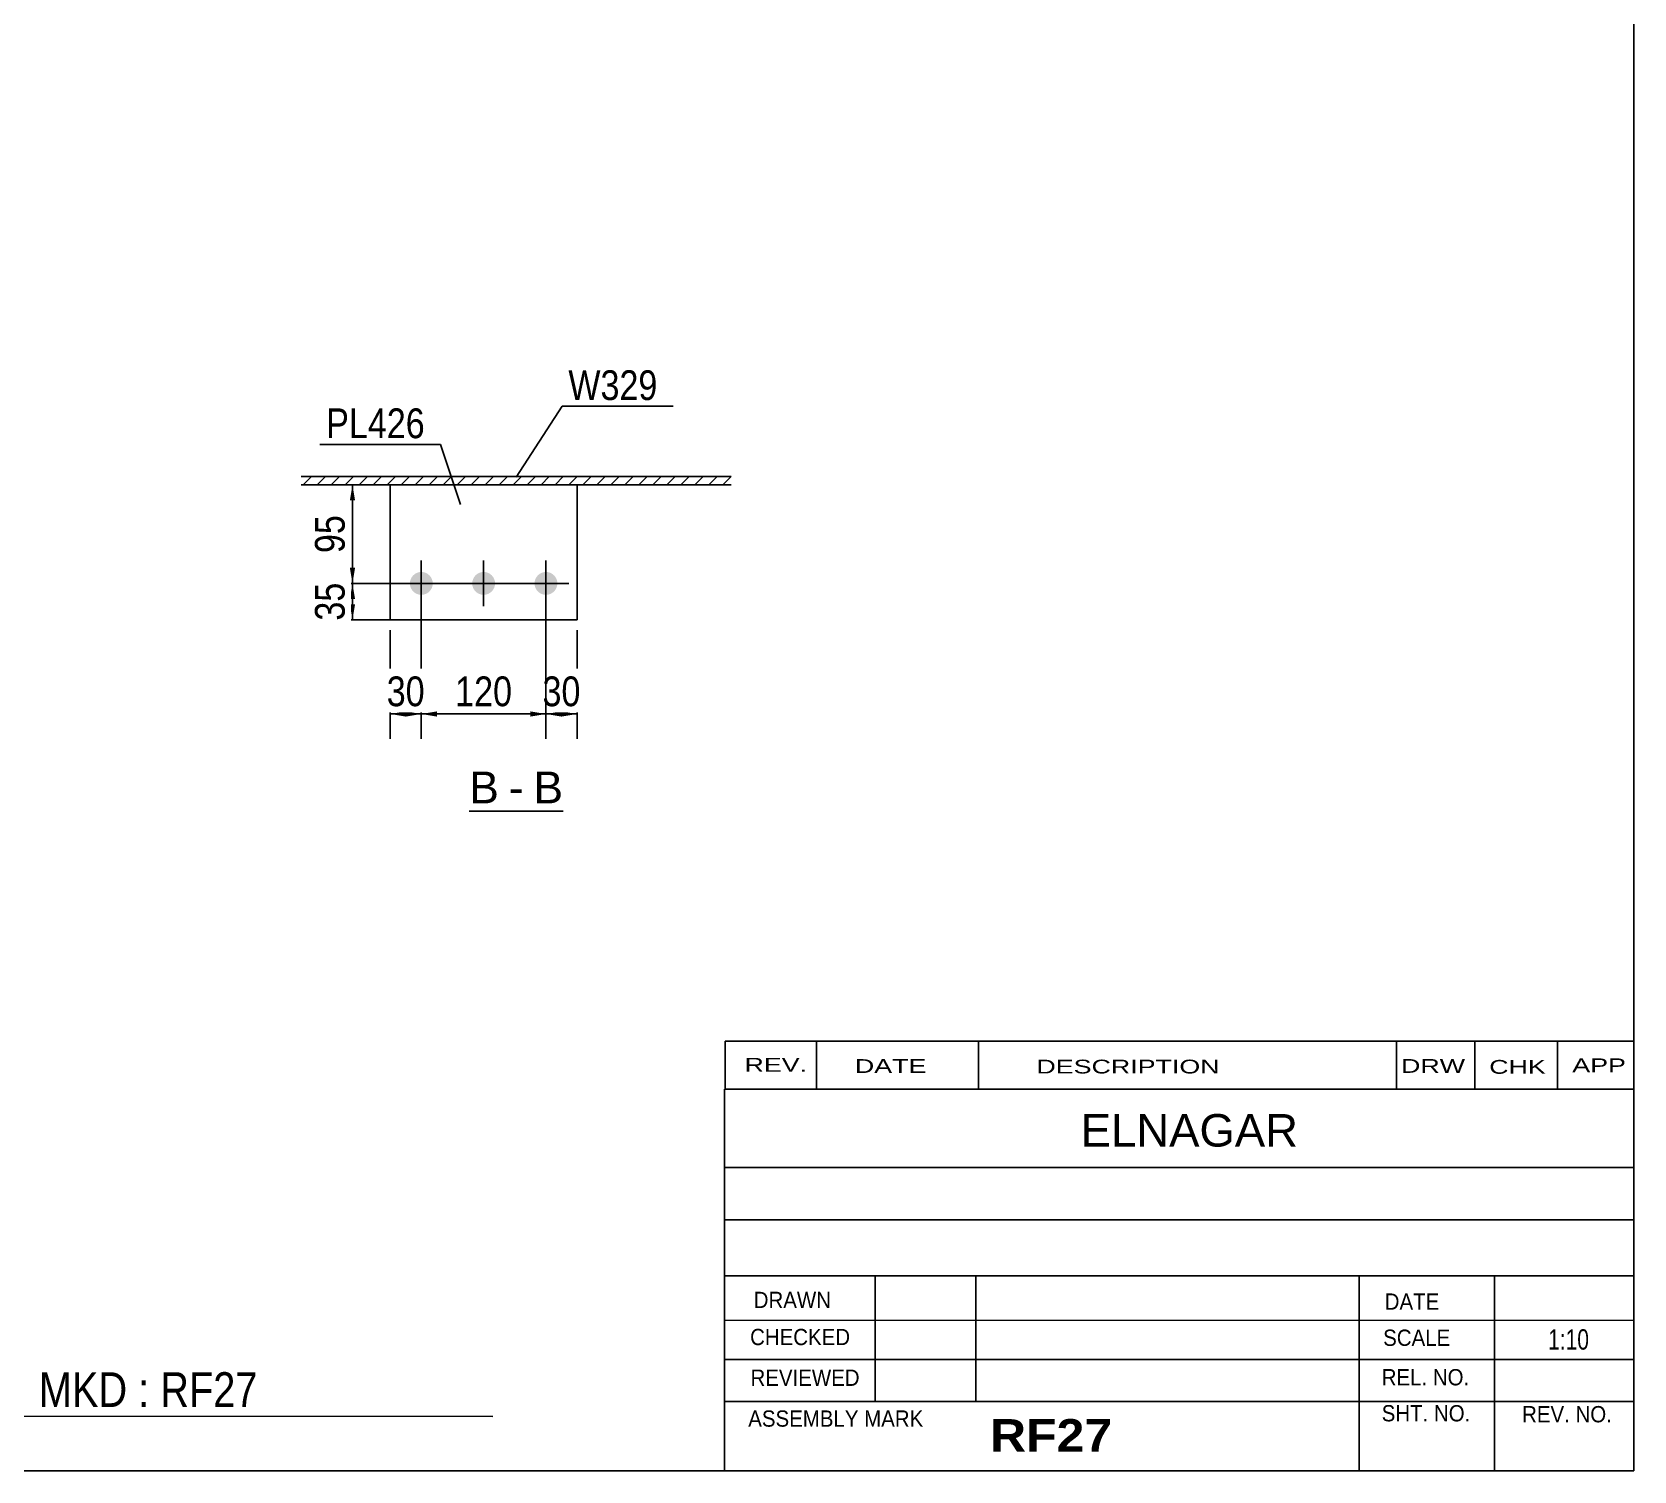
# Model space of a CAD drawing. Header units: millimetres. Extents: x 2 to 405, y 5 to 282.
# Drawn here: x 250.7 to 405, y 5 to 143.5 of the extents above; entities that cross this region are included whole.
import ezdxf

# ---------------------------------------------------------------- set-up
doc = ezdxf.new("R2010")
doc.units = ezdxf.units.MM
doc.linetypes.add('DXK_LINE_DOT1', pattern=[1.8814, 0.9407, -0.9407])
doc.styles.add('Arial', font='ARIAL.TTF', dxfattribs={"height": 0.2})
doc.styles.add('Arial Bold', font='ARIALBD.TTF', dxfattribs={"height": 0.2})
doc.styles.add('Arial Narrow', font='ARIALN.TTF', dxfattribs={"height": 0.2})

# ---------------------------------------------------------------- blocks, each defined once
blk = doc.blocks.new('Unknown-623472925-1210')
at = {"color": 5, "linetype": 'Continuous'}
for p, q in [((405, 5), (405, 282)), ((5, 5), (405, 5))]:
    blk.add_line(p, q, dxfattribs=at)
blk = doc.blocks.new('Unknown-623472925-12 - 4532')
at = {"color": 7, "linetype": 'Continuous'}
blk.add_line((292.85, 68.51), (301.88, 68.51), dxfattribs=at)
at = {"color": 0, "linetype": 'Continuous'}
for points in [[(295.69, 69.26), (295.69, 72.46), (292.85, 72.46), (292.85, 69.26)], [(298.07, 69.26), (298.07, 72.46), (296.65, 72.46), (296.65, 69.26)], [(301.88, 69.26), (301.88, 72.46), (299.03, 72.46), (299.03, 69.26)]]:
    blk.add_wipeout(points, dxfattribs=at)
at = {"color": 96, "linetype": 'Continuous', "style": 'Arial'}
for s, p in [('B', (292.85, 69.26)), ('B', (299.03, 69.26)), ('-', (296.65, 69.26))]:
    blk.add_text(s, height=3.06, dxfattribs=at).set_placement(p)
blk = doc.blocks.new('Bolt-623472925-9799 - 4532')
at = {"linetype": 'Continuous'}
for points in [[(287.13, 90.43, -1), (289.33, 90.43, -1)], [(293.13, 90.43, -1), (295.33, 90.43, -1)], [(299.13, 90.43, -1), (301.33, 90.43, -1)]]:
    blk.add_hatch(color=3, dxfattribs=at).paths.add_polyline_path(points)
at = {"color": 3, "linetype": 'Continuous'}
for p, q in [((288.23, 88.23), (288.23, 92.63)), ((294.23, 88.23), (294.23, 92.63)), ((300.23, 88.23), (300.23, 92.63)), ((290.43, 90.43), (286.03, 90.43)), ((296.43, 90.43), (292.03, 90.43)), ((302.43, 90.43), (298.03, 90.43))]:
    blk.add_line(p, q, dxfattribs=at)
blk = doc.blocks.new('Part-623472925-4534 - 4532')
at = {"linetype": 'Continuous'}
h = blk.add_hatch(dxfattribs=at)
h.set_pattern_fill('', scale=0.3, style=0, pattern_type=0)
h.set_pattern_definition([(45, (318.0653, 100.7278), (-0.67352, 0.67352), [])])
h.paths.add_polyline_path([(318.07, 99.93), (318.07, 100.73), (276.66, 100.73), (276.66, 99.93)])
at = {"color": 2, "linetype": 'Continuous'}
for p, q in [((276.66, 100.73), (318.07, 100.73)), ((276.66, 99.93), (318.07, 99.93))]:
    blk.add_line(p, q, dxfattribs=at)
blk = doc.blocks.new('Part-623472925-9795 - 4532')
at = {"color": 2, "linetype": 'Continuous'}
for p, q in [((285.23, 99.93), (285.23, 86.93)), ((303.23, 86.93), (303.23, 99.93)), ((285.23, 86.93), (303.23, 86.93))]:
    blk.add_line(p, q, dxfattribs=at)
at = {"color": 7, "linetype": 'DXK_LINE_DOT1'}
blk.add_line((303.23, 99.93), (285.23, 99.93), dxfattribs=at)
blk = doc.blocks.new('StraightDimension-623472925-13014 - 4532')
at = {"linetype": 'Continuous'}
for points in [[(301.73, 77.61), (300.23, 77.86), (301.73, 78.11)], [(301.73, 78.11), (303.23, 77.86), (301.73, 77.61)]]:
    blk.add_hatch(color=7, dxfattribs=at).paths.add_polyline_path(points)
at = {"color": 7, "linetype": 'Continuous'}
for p, q in [((300.23, 89.43), (300.23, 75.46)), ((303.23, 85.93), (303.23, 75.46)), ((300.23, 77.86), (303.23, 77.86))]:
    blk.add_line(p, q, dxfattribs=at)
at = {"color": 0}
blk.add_wipeout([(304.16, 78.01), (304.16, 82.21), (299.3, 82.21), (299.3, 78.01)], dxfattribs=at)
at = {"color": 3, "style": 'Arial Narrow'}
blk.add_text('30', height=2.863, dxfattribs=at).set_placement((299.9, 78.61))
blk = doc.blocks.new('StraightDimension-623472925-13015 - 4532')
at = {"linetype": 'Continuous'}
for points in [[(289.73, 77.61), (288.23, 77.86), (289.73, 78.11)], [(298.73, 78.11), (300.23, 77.86), (298.73, 77.61)]]:
    blk.add_hatch(color=7, dxfattribs=at).paths.add_polyline_path(points)
at = {"color": 7, "linetype": 'Continuous'}
for p, q in [((288.23, 89.43), (288.23, 75.46)), ((300.23, 89.43), (300.23, 75.46)), ((288.23, 77.86), (300.23, 77.86))]:
    blk.add_line(p, q, dxfattribs=at)
at = {"color": 0}
blk.add_wipeout([(297.57, 78.01), (297.57, 82.21), (290.89, 82.21), (290.89, 78.01)], dxfattribs=at)
at = {"color": 3, "style": 'Arial Narrow'}
blk.add_text('120', height=2.863, dxfattribs=at).set_placement((291.49, 78.61))
blk = doc.blocks.new('StraightDimension-623472925-13016 - 4532')
at = {"linetype": 'Continuous'}
for points in [[(286.73, 77.61), (285.23, 77.86), (286.73, 78.11)], [(286.73, 78.11), (288.23, 77.86), (286.73, 77.61)]]:
    blk.add_hatch(color=7, dxfattribs=at).paths.add_polyline_path(points)
at = {"color": 7, "linetype": 'Continuous'}
for p, q in [((288.23, 89.43), (288.23, 75.46)), ((285.23, 85.93), (285.23, 75.46)), ((285.23, 77.86), (288.23, 77.86))]:
    blk.add_line(p, q, dxfattribs=at)
at = {"color": 0}
blk.add_wipeout([(289.16, 78.01), (289.16, 82.21), (284.3, 82.21), (284.3, 78.01)], dxfattribs=at)
at = {"color": 3, "style": 'Arial Narrow'}
blk.add_text('30', height=2.863, dxfattribs=at).set_placement((284.9, 78.61))
blk = doc.blocks.new('StraightDimension-623472925-13045 - 4532')
at = {"linetype": 'Continuous'}
for points in [[(281.35, 98.43), (281.6, 99.93), (281.85, 98.43)], [(281.85, 91.93), (281.6, 90.43), (281.35, 91.93)]]:
    blk.add_hatch(color=7, dxfattribs=at).paths.add_polyline_path(points)
at = {"color": 7, "linetype": 'Continuous'}
for p, q in [((302.23, 99.93), (279.35, 99.93)), ((281.6, 90.43), (281.6, 99.93)), ((299.23, 90.43), (279.35, 90.43))]:
    blk.add_line(p, q, dxfattribs=at)
at = {"color": 0}
blk.add_wipeout([(281.45, 97.61), (277.25, 97.61), (277.25, 92.75), (281.45, 92.75)], dxfattribs=at)
at = {"color": 3, "style": 'Arial Narrow'}
blk.add_text('95', height=2.863, rotation=90.0002, dxfattribs=at).set_placement((280.85, 93.35))
blk = doc.blocks.new('StraightDimension-623472925-13046 - 4532')
at = {"linetype": 'Continuous'}
for points in [[(281.35, 88.93), (281.6, 90.43), (281.85, 88.93)], [(281.85, 88.43), (281.6, 86.93), (281.35, 88.43)]]:
    blk.add_hatch(color=7, dxfattribs=at).paths.add_polyline_path(points)
at = {"color": 7, "linetype": 'Continuous'}
for p, q in [((299.23, 90.43), (279.35, 90.43)), ((281.6, 86.93), (281.6, 90.43)), ((302.23, 86.93), (279.35, 86.93))]:
    blk.add_line(p, q, dxfattribs=at)
at = {"color": 0}
blk.add_wipeout([(281.45, 91.11), (277.25, 91.11), (277.25, 86.25), (281.45, 86.25)], dxfattribs=at)
at = {"color": 3, "style": 'Arial Narrow'}
blk.add_text('35', height=2.863, rotation=90.0002, dxfattribs=at).set_placement((280.85, 86.85))
blk = doc.blocks.new('CBS_REVISION-623472925-13123')
at = {"color": 7, "linetype": 'Continuous'}
for p, q in [((317.49, 46.38), (404.99, 46.38)), ((317.49, 46.38), (317.49, 41.75)), ((326.29, 46.38), (326.29, 41.75)), ((341.88, 46.38), (341.88, 41.81)), ((382.14, 46.38), (382.14, 41.75)), ((389.68, 46.38), (389.68, 41.75)), ((397.63, 46.38), (397.63, 41.75)), ((317.49, 41.75), (404.99, 41.75))]:
    blk.add_line(p, q, dxfattribs=at)
at = {"color": 7, "style": 'Arial Narrow', "width": 1.7}
for s, height, p in [('REV.', 1.326, (319.35, 43.43)), ('DATE', 1.326, (329.98, 43.31)), ('DESCRIPTION', 1.3257, (347.46, 43.26)), ('DRW', 1.326, (382.57, 43.32)), ('CHK', 1.326, (391.06, 43.23)), ('APP', 1.326, (399.06, 43.38))]:
    blk.add_text(s, height=height, dxfattribs=at).set_placement(p)
blk = doc.blocks.new('CBS_CALLOFF-623472925-13121')
at = {"color": 7, "linetype": 'Continuous'}
blk.add_line((178.88, 10.27), (295.11, 10.25), dxfattribs=at)
at = {"color": 3, "linetype": 'Continuous', "style": 'Arial Narrow'}
blk.add_text('QTY= 1 Nos.      RAFTER     MKD : RF27', height=3.3405, dxfattribs=at).set_placement((202.17, 11.16))
blk = doc.blocks.new('CBS_NAME_BLOG-623472925-13122')
at = {"color": 7, "linetype": 'Continuous'}
for p, q in [((317.41, 41.75), (404.93, 41.75)), ((317.41, 5.04), (317.41, 41.75)), ((317.41, 34.21), (404.93, 34.21)), ((317.48, 29.16), (405, 29.16)), ((317.41, 23.79), (404.93, 23.79)), ((331.93, 11.68), (331.93, 23.78)), ((341.62, 11.71), (341.62, 23.78)), ((378.53, 5.04), (378.53, 23.77)), ((391.58, 5.04), (391.58, 23.78)), ((317.42, 19.49), (405, 19.51)), ((317.41, 15.74), (404.93, 15.74)), ((317.41, 11.7), (404.93, 11.7)), ((317.41, 5), (405, 5))]:
    blk.add_line(p, q, dxfattribs=at)
at = {"color": 3, "linetype": 'Continuous', "style": 'Arial'}
blk.add_text('ELNAGAR', height=3.133, dxfattribs=at).set_placement((351.73, 36.22))
at = {"color": 3, "linetype": 'Continuous'}
for s, height, style, width, p in [('DRAWN', 1.566, 'Arial', 0.9, (320.24, 20.68)), ('DATE', 1.566, 'Arial', 0.9, (381, 20.52)), ('CHECKED', 1.566, 'Arial', 0.9, (319.89, 17.11)), ('SCALE', 1.566, 'Arial', 0.9, (380.85, 17.04)), ('1:10', 1.957, 'Arial Narrow', 0.9, (396.74, 16.68)), ('REVIEWED', 1.566, 'Arial', 0.9, (319.93, 13.19)), ('REL. NO.', 1.566, 'Arial', 0.9, (380.71, 13.24)), ('ASSEMBLY MARK', 1.5663, 'Arial', 0.9, (319.71, 9.26)), ('SHT. NO.', 1.566, 'Arial', 0.9, (380.71, 9.77)), ('REV. NO.', 1.566, 'Arial', 0.9, (394.23, 9.68)), ('RF27', 3.131, 'Arial Bold', 1.1, (342.99, 6.86))]:
    blk.add_text(s, height=height, dxfattribs=dict(at, style=style, width=width)).set_placement(p)
blk = doc.blocks.new('Mark-623472925-12979 - 4532')
at = {"color": 7, "linetype": 'Continuous'}
blk.add_line((292, 98.04), (290.08, 103.81), dxfattribs=at)
at = {"color": 0}
blk.add_wipeout([(288.58, 104.41), (288.58, 107.41), (279.07, 107.41), (279.07, 104.41)], dxfattribs=at)
blk.add_wipeout([(288.58, 104.41), (288.58, 107.41), (279.07, 107.41), (279.07, 104.41)], dxfattribs=at)
at = {"color": 7, "linetype": 'Continuous'}
blk.add_line((278.47, 103.81), (290.08, 103.81), dxfattribs=at)
at = {"color": 3, "style": 'Arial Narrow'}
blk.add_text('PL426', height=2.863, dxfattribs=at).set_placement((279.07, 104.41))
blk = doc.blocks.new('Mark-623472925-13004 - 4532')
at = {"color": 0}
blk.add_wipeout([(310.98, 108.08), (310.98, 111.08), (302.39, 111.08), (302.39, 108.08)], dxfattribs=at)
blk.add_wipeout([(310.98, 108.08), (310.98, 111.08), (302.39, 111.08), (302.39, 108.08)], dxfattribs=at)
at = {"color": 7, "linetype": 'Continuous'}
for p, q in [((297.36, 100.65), (301.79, 107.48)), ((301.79, 107.48), (312.48, 107.48))]:
    blk.add_line(p, q, dxfattribs=at)
at = {"color": 3, "style": 'Arial Narrow'}
blk.add_text('W329', height=2.863, dxfattribs=at).set_placement((302.39, 108.08))

msp = doc.modelspace()

# ---------------------------------------------------------------- block references
for name in ['Unknown-623472925-1210', 'Part-623472925-4534 - 4532', 'Part-623472925-9795 - 4532', 'Bolt-623472925-9799 - 4532', 'CBS_REVISION-623472925-13123', 'CBS_NAME_BLOG-623472925-13122', 'CBS_CALLOFF-623472925-13121']:
    msp.add_blockref(name, (0, 0))

# ---------------------------------------------------------------- next in the draw order: block references
for name in ['StraightDimension-623472925-13045 - 4532', 'StraightDimension-623472925-13014 - 4532', 'Unknown-623472925-12 - 4532']:
    msp.add_blockref(name, (0, 0))

# ---------------------------------------------------------------- next in the draw order: block references
for name in ['Mark-623472925-13004 - 4532', 'Mark-623472925-12979 - 4532', 'StraightDimension-623472925-13015 - 4532']:
    msp.add_blockref(name, (0, 0))

# ---------------------------------------------------------------- next in the draw order: block references
msp.add_blockref('StraightDimension-623472925-13016 - 4532', (0, 0))

# ---------------------------------------------------------------- next in the draw order: block references
msp.add_blockref('StraightDimension-623472925-13046 - 4532', (0, 0))

doc.saveas('drawing.dxf')
